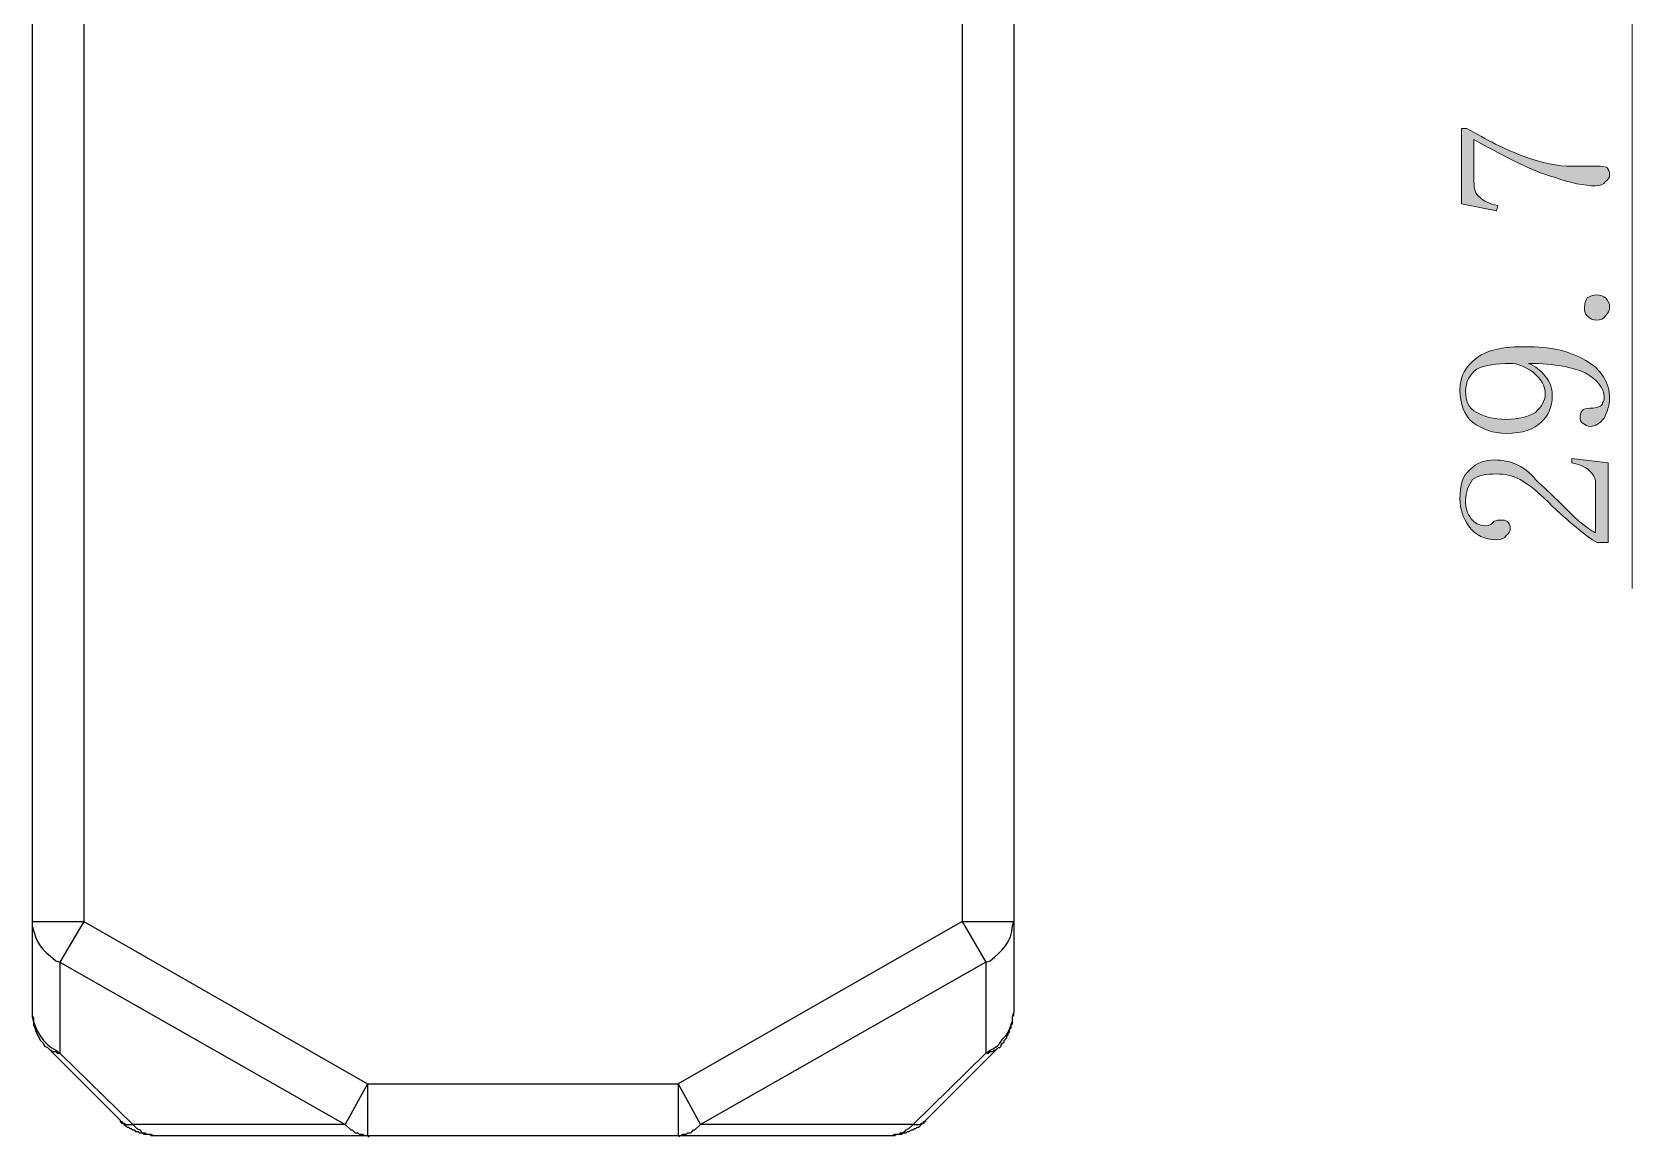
# Model space of a CAD drawing. Header units: millimetres. Extents: x 0 to 297, y 0 to 210.
# Drawn here: x 199.64 to 223.86, y 96.54 to 113.26 of the extents above; entities that cross this region are included whole.
import ezdxf

# ---------------------------------------------------------------- set-up
doc = ezdxf.new("R2010")
doc.units = ezdxf.units.MM

msp = doc.modelspace()

# ---------------------------------------------------------------- hatches: boundary and pattern name
h = msp.add_hatch(color=7)
edge = h.paths.add_edge_path(flags=0)
edge.add_spline(control_points=[(221.801902, 106.577111), (221.653806, 106.577111), (221.526806, 106.556015), (221.442104, 106.492515), (221.378604, 106.407813), (221.336306, 106.302015), (221.336306, 106.175015), (221.336306, 106.069111), (221.357402, 105.984515), (221.420902, 105.899813), (221.463306, 105.836313), (221.547902, 105.794015), (221.632604, 105.794015), (221.696104, 105.794015), (221.738402, 105.815111), (221.759604, 105.857515), (221.801902, 105.878611), (221.844306, 105.878611), (221.865402, 105.878611), (221.907806, 105.878611), (221.950104, 105.878611), (221.971306, 105.857515), (221.992402, 105.836313), (222.013604, 105.794015), (222.013604, 105.751611), (222.013604, 105.709313), (221.992402, 105.667015), (221.950104, 105.645813), (221.928902, 105.603515), (221.886604, 105.582313), (221.801902, 105.582313), (221.632604, 105.582313), (221.484402, 105.645813), (221.378604, 105.794015), (221.293902, 105.921015), (221.251604, 106.048015), (221.251604, 106.196111), (221.251604, 106.407813), (221.293902, 106.556015), (221.399806, 106.640611), (221.505604, 106.746515), (221.632604, 106.788813), (221.780806, 106.788813), (221.886604, 106.788813), (221.992402, 106.767611), (222.098306, 106.725313), (222.204104, 106.683015), (222.309902, 106.598313), (222.394604, 106.492515), (222.648604, 106.259611), (222.839104, 106.069111), (222.987306, 105.921015), (223.135402, 105.794015), (223.241306, 105.709313), (223.304806, 105.688111), (223.304806, 105.688111), (223.304806, 106.450111), (223.304806, 106.450111), (223.304806, 106.513611), (223.262402, 106.577111), (223.198902, 106.640611), (223.156604, 106.683015), (223.050806, 106.725313), (222.944902, 106.746515), (222.944902, 106.746515), (222.944902, 106.810015), (222.944902, 106.810015), (222.944902, 106.810015), (223.495306, 106.746515), (223.495306, 106.746515), (223.495306, 106.746515), (223.495306, 105.540015), (223.495306, 105.540015), (223.495306, 105.540015), (223.325902, 105.540015), (223.325902, 105.540015), (223.241306, 105.582313), (223.135402, 105.667015), (223.008402, 105.772813), (222.902604, 105.857515), (222.754402, 105.984515), (222.585104, 106.153813), (222.436902, 106.302015), (222.309902, 106.407813), (222.161806, 106.492515), (222.034806, 106.556015), (221.928902, 106.577111), (221.801902, 106.577111), (221.801902, 106.577111), (221.801902, 106.577111), (221.801902, 106.577111)], knot_values=[0, 0, 0, 0, 1, 1, 1, 2, 2, 2, 3, 3, 3, 4, 4, 4, 5, 5, 5, 6, 6, 6, 7, 7, 7, 8, 8, 8, 9, 9, 9, 10, 10, 10, 11, 11, 11, 12, 12, 12, 13, 13, 13, 14, 14, 14, 15, 15, 15, 16, 16, 16, 17, 17, 17, 18, 18, 18, 19, 19, 19, 20, 20, 20, 21, 21, 21, 22, 22, 22, 23, 23, 23, 24, 24, 24, 25, 25, 25, 26, 26, 26, 27, 27, 27, 28, 28, 28, 29, 29, 29, 30, 30, 30, 30], degree=3, periodic=1)
edge = h.paths.add_edge_path(flags=0)
edge.add_spline(control_points=[(221.950104, 107.402611), (222.140604, 107.402611), (222.288806, 107.445015), (222.394604, 107.508515), (222.479306, 107.593111), (222.542806, 107.677813), (222.542806, 107.783611), (222.542806, 107.910611), (222.479306, 108.016515), (222.352306, 108.122313), (222.225306, 108.207015), (222.119402, 108.249313), (222.013604, 108.249313), (221.801902, 108.249313), (221.632604, 108.228111), (221.505604, 108.164611), (221.399806, 108.080015), (221.336306, 107.974111), (221.336306, 107.826015), (221.336306, 107.677813), (221.378604, 107.572015), (221.505604, 107.508515), (221.611402, 107.445015), (221.759604, 107.402611), (221.950104, 107.402611), (221.950104, 107.402611), (221.950104, 107.402611), (221.950104, 107.402611)], knot_values=[0, 0, 0, 0, 1, 1, 1, 2, 2, 2, 3, 3, 3, 4, 4, 4, 5, 5, 5, 6, 6, 6, 7, 7, 7, 8, 8, 8, 9, 9, 9, 9], degree=3, periodic=1)
edge = h.paths.add_edge_path(flags=0)
edge.add_spline(control_points=[(222.648604, 107.762515), (222.648604, 107.593111), (222.585104, 107.445015), (222.479306, 107.360313), (222.373402, 107.254515), (222.204104, 107.191015), (221.950104, 107.191015), (221.759604, 107.191015), (221.590306, 107.254515), (221.442104, 107.360313), (221.315104, 107.466111), (221.251604, 107.635515), (221.251604, 107.847111), (221.251604, 108.058813), (221.336306, 108.207015), (221.505604, 108.334015), (221.674902, 108.461015), (221.928902, 108.503313), (222.246402, 108.503313), (222.606306, 108.503313), (222.923806, 108.439813), (223.156604, 108.291611), (223.389402, 108.164611), (223.516402, 107.953015), (223.516402, 107.720111), (223.516402, 107.614313), (223.474104, 107.508515), (223.431806, 107.423813), (223.368306, 107.339111), (223.304806, 107.296813), (223.220104, 107.296813), (223.177806, 107.296813), (223.156604, 107.318015), (223.114306, 107.339111), (223.071902, 107.360313), (223.071902, 107.402611), (223.071902, 107.445015), (223.071902, 107.508515), (223.093104, 107.529611), (223.114306, 107.550813), (223.156604, 107.572015), (223.198902, 107.572015), (223.262402, 107.572015), (223.304806, 107.572015), (223.325902, 107.593111), (223.347104, 107.593111), (223.368306, 107.593111), (223.389402, 107.614313), (223.389402, 107.614313), (223.410604, 107.635515), (223.410604, 107.635515), (223.410604, 107.656611), (223.431806, 107.677813), (223.431806, 107.699015), (223.431806, 107.741313), (223.431806, 107.889515), (223.325902, 107.995313), (223.156604, 108.101111), (222.987306, 108.185813), (222.690902, 108.249313), (222.288806, 108.249313), (222.394604, 108.207015), (222.479306, 108.143515), (222.542806, 108.058813), (222.606306, 107.974111), (222.648604, 107.889515), (222.648604, 107.762515), (222.648604, 107.762515), (222.648604, 107.762515), (222.648604, 107.762515)], knot_values=[0, 0, 0, 0, 1, 1, 1, 2, 2, 2, 3, 3, 3, 4, 4, 4, 5, 5, 5, 6, 6, 6, 7, 7, 7, 8, 8, 8, 9, 9, 9, 10, 10, 10, 11, 11, 11, 12, 12, 12, 13, 13, 13, 14, 14, 14, 15, 15, 15, 16, 16, 16, 17, 17, 17, 18, 18, 18, 19, 19, 19, 20, 20, 20, 21, 21, 21, 22, 22, 22, 23, 23, 23, 23], degree=3, periodic=1)
edge = h.paths.add_edge_path(flags=0)
edge.add_spline(control_points=[(223.516402, 109.096015), (223.516402, 109.053611), (223.495306, 109.011313), (223.452902, 108.969015), (223.431806, 108.926611), (223.368306, 108.905515), (223.325902, 108.905515), (223.262402, 108.905515), (223.220104, 108.926611), (223.177806, 108.969015), (223.135402, 109.011313), (223.135402, 109.053611), (223.135402, 109.096015), (223.135402, 109.159515), (223.156604, 109.201813), (223.177806, 109.244111), (223.220104, 109.265313), (223.262402, 109.286515), (223.325902, 109.286515), (223.368306, 109.286515), (223.431806, 109.265313), (223.452902, 109.244111), (223.495306, 109.201813), (223.516402, 109.159515), (223.516402, 109.096015), (223.516402, 109.096015), (223.516402, 109.096015), (223.516402, 109.096015)], knot_values=[0, 0, 0, 0, 1, 1, 1, 2, 2, 2, 3, 3, 3, 4, 4, 4, 5, 5, 5, 6, 6, 6, 7, 7, 7, 8, 8, 8, 9, 9, 9, 9], degree=3, periodic=1)
edge = h.paths.add_edge_path(flags=0)
edge.add_spline(control_points=[(221.357402, 111.805313), (221.653806, 111.636015), (221.928902, 111.487813), (222.225306, 111.382015), (222.500402, 111.276111), (222.733306, 111.233813), (222.944902, 111.233813), (222.987306, 111.233813), (223.029604, 111.233813), (223.093104, 111.233813), (223.156604, 111.233813), (223.241306, 111.233813), (223.325902, 111.233813), (223.389402, 111.233813), (223.452902, 111.233813), (223.474104, 111.212611), (223.495306, 111.191515), (223.516402, 111.149111), (223.516402, 111.106813), (223.516402, 111.064515), (223.495306, 111.022111), (223.452902, 111.001015), (223.431806, 110.958611), (223.368306, 110.937515), (223.304806, 110.937515), (223.135402, 110.937515), (222.923806, 110.979813), (222.690902, 111.064515), (222.436902, 111.128015), (222.034806, 111.318515), (221.463306, 111.636015), (221.463306, 111.636015), (221.463306, 111.001015), (221.463306, 111.001015), (221.463306, 110.895111), (221.484402, 110.810515), (221.547902, 110.768111), (221.611402, 110.704611), (221.696104, 110.662313), (221.823104, 110.641111), (221.823104, 110.641111), (221.801902, 110.556515), (221.801902, 110.556515), (221.801902, 110.556515), (221.272806, 110.662313), (221.272806, 110.662313), (221.272806, 110.662313), (221.272806, 111.805313), (221.272806, 111.805313), (221.272806, 111.805313), (221.357402, 111.805313), (221.357402, 111.805313)], knot_values=[0, 0, 0, 0, 1, 1, 1, 2, 2, 2, 3, 3, 3, 4, 4, 4, 5, 5, 5, 6, 6, 6, 7, 7, 7, 8, 8, 8, 9, 9, 9, 10, 10, 10, 11, 11, 11, 12, 12, 12, 13, 13, 13, 14, 14, 14, 15, 15, 15, 16, 16, 16, 17, 17, 17, 17], degree=3, periodic=1)

# ---------------------------------------------------------------- linework, layer by layer
at = {"color": 7, "lineweight": 25}
for points in [[(209.419402, 125.182611), (213.716306, 122.727313), (213.716306, 99.803813), (209.419402, 97.348515)], [(199.640402, 122.727313), (199.640402, 99.803813)], [(200.423604, 122.727313), (200.423604, 99.803813)], [(214.499402, 122.727313), (214.499402, 99.803813)], [(199.640402, 99.803813), (200.423604, 99.803813)], [(200.423604, 99.803813), (200.063806, 99.190015)], [(200.423604, 99.803813), (204.720402, 97.348515)], [(213.716306, 99.803813), (214.076104, 99.190015), (209.758104, 96.734611)], [(213.716306, 99.803813), (214.499402, 99.803813)], [(214.499402, 99.803813), (214.499402, 98.428015)], [(200.063806, 99.190015), (204.381806, 96.734611)], [(200.063806, 99.190015), (200.063806, 97.814111)], [(214.076104, 99.190015), (214.076104, 97.814111), (212.975402, 96.734611)], [(199.640402, 98.428015), (199.640402, 98.385611), (199.661604, 98.343313), (199.661604, 98.237515), (199.682806, 98.195111), (199.703902, 98.131611), (199.767402, 98.004611), (199.809806, 97.962313), (199.830902, 97.920015), (199.873306, 97.898813), (199.915604, 97.856515), (199.936806, 97.856515), (199.936806, 97.835313), (200.000306, 97.835313), (200.021402, 97.814111), (200.063806, 97.814111)], [(214.076104, 97.814111), (214.139604, 97.856515), (214.181902, 97.877611), (214.245402, 97.920015), (214.287806, 97.962313), (214.330104, 98.025813), (214.372402, 98.068111), (214.414806, 98.131611), (214.435902, 98.174015), (214.478306, 98.301015), (214.478306, 98.364515), (214.499402, 98.428015)], [(214.435902, 98.131611), (214.435902, 98.174015), (214.457104, 98.195111), (214.457104, 98.237515), (214.478306, 98.258611), (214.478306, 98.364515), (214.499402, 98.385611), (214.499402, 98.428015)], [(214.266604, 97.898813), (214.287806, 97.898813), (214.308902, 97.920015), (214.308902, 97.941111), (214.330104, 97.962313), (214.351306, 97.983515), (214.351306, 98.004611), (214.372402, 98.025813), (214.393604, 98.047015), (214.393604, 98.068111), (214.414806, 98.089313), (214.414806, 98.110515), (214.435902, 98.131611)], [(199.873306, 97.898813), (200.973902, 96.798111), (200.973902, 96.777015), (200.995104, 96.777015), (201.016306, 96.755813), (201.037402, 96.755813), (201.058604, 96.734611), (201.164402, 96.734611)], [(214.266604, 97.898813), (213.165902, 96.798111)], [(214.076104, 97.814111), (214.118402, 97.814111), (214.139604, 97.835313), (214.181902, 97.835313), (214.203104, 97.856515), (214.224306, 97.856515), (214.266604, 97.898813)], [(200.063806, 97.814111), (201.164402, 96.734611)], [(204.720402, 97.348515), (204.381806, 96.734611)], [(204.720402, 97.348515), (204.720402, 96.798111)], [(204.720402, 97.348515), (209.419402, 97.348515)], [(209.419402, 97.348515), (209.419402, 96.798111)], [(209.419402, 97.348515), (209.758104, 96.734611)], [(200.973902, 96.798111), (200.973902, 96.777015), (200.995104, 96.755813), (201.016306, 96.755813), (201.037402, 96.734611), (201.058604, 96.713515), (201.079806, 96.692313), (201.100902, 96.692313), (201.122104, 96.671111), (201.143306, 96.671111), (201.164402, 96.650015), (201.185604, 96.650015), (201.206806, 96.628813)], [(204.381806, 96.734611), (201.164402, 96.734611)], [(201.164402, 96.734611), (201.185604, 96.713515), (201.227902, 96.671111), (201.270306, 96.650015), (201.291402, 96.628813), (201.312604, 96.607611), (201.354902, 96.607611), (201.376104, 96.586515), (201.439604, 96.586515), (201.481902, 96.565313), (201.503104, 96.565313)], [(201.206806, 96.628813), (201.249104, 96.628813), (201.270306, 96.607611), (201.312604, 96.607611), (201.333806, 96.586515), (201.418402, 96.586515), (201.439604, 96.565313), (201.503104, 96.565313)], [(204.381806, 96.734611), (204.466402, 96.650015), (204.487604, 96.650015), (204.508806, 96.628813), (204.529902, 96.607611), (204.572306, 96.607611), (204.593402, 96.586515), (204.635806, 96.586515), (204.678104, 96.565313)], [(204.720402, 96.798111), (204.720402, 96.565313)], [(209.419402, 96.798111), (209.419402, 96.565313)], [(209.461806, 96.565313), (209.482902, 96.586515), (209.546402, 96.586515), (209.567604, 96.607611), (209.609902, 96.607611), (209.631104, 96.628813), (209.652306, 96.650015), (209.673402, 96.650015), (209.758104, 96.734611)], [(212.975402, 96.734611), (209.758104, 96.734611)], [(212.615604, 96.565313), (212.657902, 96.565313), (212.700306, 96.586515), (212.763806, 96.586515), (212.784902, 96.607611), (212.806104, 96.607611), (212.848402, 96.628813), (212.869604, 96.650015), (212.911902, 96.671111), (212.975402, 96.734611)], [(212.615604, 96.565313), (212.700306, 96.565313), (212.721402, 96.586515), (212.806104, 96.586515), (212.827306, 96.607611), (212.869604, 96.607611), (212.890806, 96.628813), (212.911902, 96.628813)], [(212.911902, 96.628813), (212.954306, 96.650015), (212.975402, 96.650015), (212.996604, 96.671111), (213.017806, 96.671111), (213.038902, 96.692313), (213.060104, 96.692313), (213.123604, 96.755813), (213.144806, 96.755813), (213.144806, 96.777015), (213.165902, 96.798111)], [(212.975402, 96.734611), (213.081306, 96.734611), (213.102402, 96.755813), (213.123604, 96.755813), (213.144806, 96.777015), (213.165902, 96.777015), (213.165902, 96.798111)], [(201.503104, 96.565313), (204.720402, 96.565313)], [(204.678104, 96.565313), (204.720402, 96.565313)], [(204.678104, 96.565313), (204.720402, 96.565313)], [(204.720402, 96.565313), (204.741604, 96.544111)], [(204.720402, 96.565313), (209.419402, 96.565313)], [(209.419402, 96.565313), (209.461806, 96.565313)], [(209.419402, 96.565313), (209.440604, 96.544111)], [(209.419402, 96.565313), (209.461806, 96.565313)], [(209.419402, 96.565313), (212.615604, 96.565313)]]:
    msp.add_lwpolyline(points, dxfattribs=at)
at = {"color": 7, "lineweight": 15}
msp.add_lwpolyline([(223.855104, 114.853313), (223.855104, 104.841515)], dxfattribs=at)
at = {"color": 7, "lineweight": 5}
for points, knots in [([(221.357402, 111.805313), (221.653806, 111.636015), (221.928902, 111.487813), (222.225306, 111.382015), (222.500402, 111.276111), (222.733306, 111.233813), (222.944902, 111.233813), (222.987306, 111.233813), (223.029604, 111.233813), (223.093104, 111.233813), (223.156604, 111.233813), (223.241306, 111.233813), (223.325902, 111.233813), (223.389402, 111.233813), (223.452902, 111.233813), (223.474104, 111.212611), (223.495306, 111.191515), (223.516402, 111.149111), (223.516402, 111.106813), (223.516402, 111.064515), (223.495306, 111.022111), (223.452902, 111.001015), (223.431806, 110.958611), (223.368306, 110.937515), (223.304806, 110.937515), (223.135402, 110.937515), (222.923806, 110.979813), (222.690902, 111.064515), (222.436902, 111.128015), (222.034806, 111.318515), (221.463306, 111.636015), (221.463306, 111.636015), (221.463306, 111.001015), (221.463306, 111.001015), (221.463306, 110.895111), (221.484402, 110.810515), (221.547902, 110.768111), (221.611402, 110.704611), (221.696104, 110.662313), (221.823104, 110.641111), (221.823104, 110.641111), (221.801902, 110.556515), (221.801902, 110.556515), (221.801902, 110.556515), (221.272806, 110.662313), (221.272806, 110.662313), (221.272806, 110.662313), (221.272806, 111.805313), (221.272806, 111.805313), (221.272806, 111.805313), (221.357402, 111.805313), (221.357402, 111.805313)], [0, 0, 0, 0, 1, 1, 1, 2, 2, 2, 3, 3, 3, 4, 4, 4, 5, 5, 5, 6, 6, 6, 7, 7, 7, 8, 8, 8, 9, 9, 9, 10, 10, 10, 11, 11, 11, 12, 12, 12, 13, 13, 13, 14, 14, 14, 15, 15, 15, 16, 16, 16, 17, 17, 17, 17]), ([(223.516402, 109.096015), (223.516402, 109.053611), (223.495306, 109.011313), (223.452902, 108.969015), (223.431806, 108.926611), (223.368306, 108.905515), (223.325902, 108.905515), (223.262402, 108.905515), (223.220104, 108.926611), (223.177806, 108.969015), (223.135402, 109.011313), (223.135402, 109.053611), (223.135402, 109.096015), (223.135402, 109.159515), (223.156604, 109.201813), (223.177806, 109.244111), (223.220104, 109.265313), (223.262402, 109.286515), (223.325902, 109.286515), (223.368306, 109.286515), (223.431806, 109.265313), (223.452902, 109.244111), (223.495306, 109.201813), (223.516402, 109.159515), (223.516402, 109.096015), (223.516402, 109.096015), (223.516402, 109.096015), (223.516402, 109.096015)], [0, 0, 0, 0, 1, 1, 1, 2, 2, 2, 3, 3, 3, 4, 4, 4, 5, 5, 5, 6, 6, 6, 7, 7, 7, 8, 8, 8, 9, 9, 9, 9]), ([(222.648604, 107.762515), (222.648604, 107.593111), (222.585104, 107.445015), (222.479306, 107.360313), (222.373402, 107.254515), (222.204104, 107.191015), (221.950104, 107.191015), (221.759604, 107.191015), (221.590306, 107.254515), (221.442104, 107.360313), (221.315104, 107.466111), (221.251604, 107.635515), (221.251604, 107.847111), (221.251604, 108.058813), (221.336306, 108.207015), (221.505604, 108.334015), (221.674902, 108.461015), (221.928902, 108.503313), (222.246402, 108.503313), (222.606306, 108.503313), (222.923806, 108.439813), (223.156604, 108.291611), (223.389402, 108.164611), (223.516402, 107.953015), (223.516402, 107.720111), (223.516402, 107.614313), (223.474104, 107.508515), (223.431806, 107.423813), (223.368306, 107.339111), (223.304806, 107.296813), (223.220104, 107.296813), (223.177806, 107.296813), (223.156604, 107.318015), (223.114306, 107.339111), (223.071902, 107.360313), (223.071902, 107.402611), (223.071902, 107.445015), (223.071902, 107.508515), (223.093104, 107.529611), (223.114306, 107.550813), (223.156604, 107.572015), (223.198902, 107.572015), (223.262402, 107.572015), (223.304806, 107.572015), (223.325902, 107.593111), (223.347104, 107.593111), (223.368306, 107.593111), (223.389402, 107.614313), (223.389402, 107.614313), (223.410604, 107.635515), (223.410604, 107.635515), (223.410604, 107.656611), (223.431806, 107.677813), (223.431806, 107.699015), (223.431806, 107.741313), (223.431806, 107.889515), (223.325902, 107.995313), (223.156604, 108.101111), (222.987306, 108.185813), (222.690902, 108.249313), (222.288806, 108.249313), (222.394604, 108.207015), (222.479306, 108.143515), (222.542806, 108.058813), (222.606306, 107.974111), (222.648604, 107.889515), (222.648604, 107.762515), (222.648604, 107.762515), (222.648604, 107.762515), (222.648604, 107.762515)], [0, 0, 0, 0, 1, 1, 1, 2, 2, 2, 3, 3, 3, 4, 4, 4, 5, 5, 5, 6, 6, 6, 7, 7, 7, 8, 8, 8, 9, 9, 9, 10, 10, 10, 11, 11, 11, 12, 12, 12, 13, 13, 13, 14, 14, 14, 15, 15, 15, 16, 16, 16, 17, 17, 17, 18, 18, 18, 19, 19, 19, 20, 20, 20, 21, 21, 21, 22, 22, 22, 23, 23, 23, 23]), ([(221.950104, 107.402611), (222.140604, 107.402611), (222.288806, 107.445015), (222.394604, 107.508515), (222.479306, 107.593111), (222.542806, 107.677813), (222.542806, 107.783611), (222.542806, 107.910611), (222.479306, 108.016515), (222.352306, 108.122313), (222.225306, 108.207015), (222.119402, 108.249313), (222.013604, 108.249313), (221.801902, 108.249313), (221.632604, 108.228111), (221.505604, 108.164611), (221.399806, 108.080015), (221.336306, 107.974111), (221.336306, 107.826015), (221.336306, 107.677813), (221.378604, 107.572015), (221.505604, 107.508515), (221.611402, 107.445015), (221.759604, 107.402611), (221.950104, 107.402611), (221.950104, 107.402611), (221.950104, 107.402611), (221.950104, 107.402611)], [0, 0, 0, 0, 1, 1, 1, 2, 2, 2, 3, 3, 3, 4, 4, 4, 5, 5, 5, 6, 6, 6, 7, 7, 7, 8, 8, 8, 9, 9, 9, 9]), ([(221.801902, 106.577111), (221.653806, 106.577111), (221.526806, 106.556015), (221.442104, 106.492515), (221.378604, 106.407813), (221.336306, 106.302015), (221.336306, 106.175015), (221.336306, 106.069111), (221.357402, 105.984515), (221.420902, 105.899813), (221.463306, 105.836313), (221.547902, 105.794015), (221.632604, 105.794015), (221.696104, 105.794015), (221.738402, 105.815111), (221.759604, 105.857515), (221.801902, 105.878611), (221.844306, 105.878611), (221.865402, 105.878611), (221.907806, 105.878611), (221.950104, 105.878611), (221.971306, 105.857515), (221.992402, 105.836313), (222.013604, 105.794015), (222.013604, 105.751611), (222.013604, 105.709313), (221.992402, 105.667015), (221.950104, 105.645813), (221.928902, 105.603515), (221.886604, 105.582313), (221.801902, 105.582313), (221.632604, 105.582313), (221.484402, 105.645813), (221.378604, 105.794015), (221.293902, 105.921015), (221.251604, 106.048015), (221.251604, 106.196111), (221.251604, 106.407813), (221.293902, 106.556015), (221.399806, 106.640611), (221.505604, 106.746515), (221.632604, 106.788813), (221.780806, 106.788813), (221.886604, 106.788813), (221.992402, 106.767611), (222.098306, 106.725313), (222.204104, 106.683015), (222.309902, 106.598313), (222.394604, 106.492515), (222.648604, 106.259611), (222.839104, 106.069111), (222.987306, 105.921015), (223.135402, 105.794015), (223.241306, 105.709313), (223.304806, 105.688111), (223.304806, 105.688111), (223.304806, 106.450111), (223.304806, 106.450111), (223.304806, 106.513611), (223.262402, 106.577111), (223.198902, 106.640611), (223.156604, 106.683015), (223.050806, 106.725313), (222.944902, 106.746515), (222.944902, 106.746515), (222.944902, 106.810015), (222.944902, 106.810015), (222.944902, 106.810015), (223.495306, 106.746515), (223.495306, 106.746515), (223.495306, 106.746515), (223.495306, 105.540015), (223.495306, 105.540015), (223.495306, 105.540015), (223.325902, 105.540015), (223.325902, 105.540015), (223.241306, 105.582313), (223.135402, 105.667015), (223.008402, 105.772813), (222.902604, 105.857515), (222.754402, 105.984515), (222.585104, 106.153813), (222.436902, 106.302015), (222.309902, 106.407813), (222.161806, 106.492515), (222.034806, 106.556015), (221.928902, 106.577111), (221.801902, 106.577111), (221.801902, 106.577111), (221.801902, 106.577111), (221.801902, 106.577111)], [0, 0, 0, 0, 1, 1, 1, 2, 2, 2, 3, 3, 3, 4, 4, 4, 5, 5, 5, 6, 6, 6, 7, 7, 7, 8, 8, 8, 9, 9, 9, 10, 10, 10, 11, 11, 11, 12, 12, 12, 13, 13, 13, 14, 14, 14, 15, 15, 15, 16, 16, 16, 17, 17, 17, 18, 18, 18, 19, 19, 19, 20, 20, 20, 21, 21, 21, 22, 22, 22, 23, 23, 23, 24, 24, 24, 25, 25, 25, 26, 26, 26, 27, 27, 27, 28, 28, 28, 29, 29, 29, 30, 30, 30, 30])]:
    msp.add_open_spline(points, degree=3, knots=knots, dxfattribs=at)
at = {"color": 7, "lineweight": 25}
for points, knots in [([(199.640402, 99.803813), (199.640402, 99.803813), (199.640402, 99.740313), (199.640402, 99.740313), (199.730007, 99.438688), (199.758617, 99.412194), (200.000306, 99.211111), (200.000306, 99.211111), (200.063806, 99.190015), (200.063806, 99.190015)], [0, 0, 0, 0, 1, 1, 1, 2, 2, 2, 3, 3, 3, 3]), ([(199.640402, 99.803813), (199.640402, 99.803813), (199.640402, 98.428015), (199.640402, 98.428015), (199.640402, 98.428015), (199.640402, 98.364515), (199.640402, 98.364515), (199.691907, 98.160609), (199.805502, 97.952083), (200.000306, 97.856515), (200.000306, 97.856515), (200.063806, 97.814111), (200.063806, 97.814111)], [0, 0, 0, 0, 1, 1, 1, 2, 2, 2, 3, 3, 3, 4, 4, 4, 4]), ([(214.076104, 99.190015), (214.076104, 99.190015), (214.139604, 99.211111), (214.139604, 99.211111), (214.318109, 99.355115), (214.471885, 99.489806), (214.478306, 99.740313), (214.478306, 99.740313), (214.499402, 99.803813), (214.499402, 99.803813)], [0, 0, 0, 0, 1, 1, 1, 2, 2, 2, 3, 3, 3, 3])]:
    msp.add_open_spline(points, degree=3, knots=knots, dxfattribs=at)

doc.saveas('drawing.dxf')
